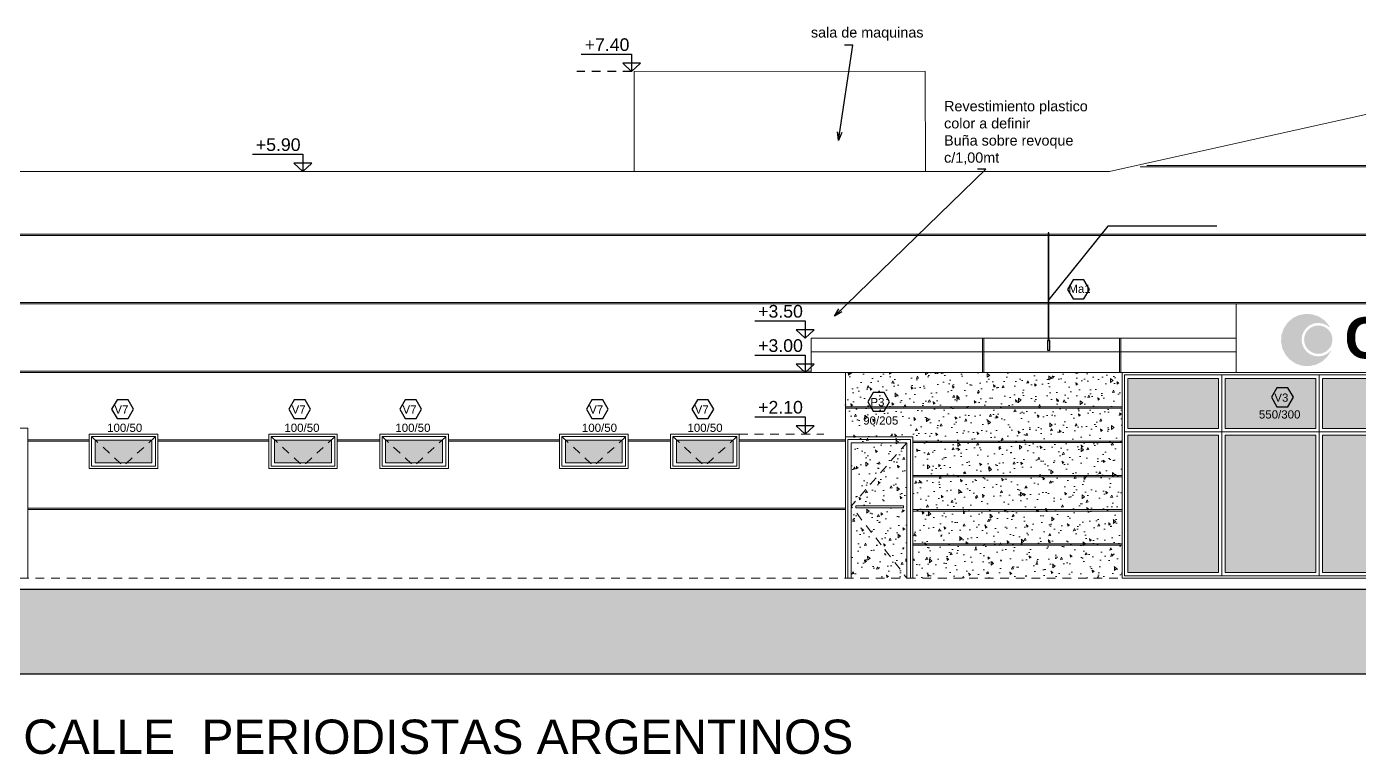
# Model space of a CAD drawing. Header units: metres. Extents: x 1093 to 1459, y -137 to 62.
# Drawn here: x 1267.14 to 1286.58, y -137.14 to -126.52 of the extents above; entities that cross this region are included whole.
import ezdxf

# ---------------------------------------------------------------- set-up
doc = ezdxf.new("R2010")
doc.units = ezdxf.units.M
doc.header["$LTSCALE"] = 0.508
doc.linetypes.add('HIDDEN', pattern=[0.375, 0.25, -0.125])
doc.layers.get('0').update_dxf_attribs({"color": 9})
for name, color, linetype in [('1-PROY', 9, 'HIDDEN'), ('2-Desig-Carp', 9, 'Continuous'), ('2-texto', 9, 'Continuous'), ('3-muros', 9, 'Continuous'), ('3-tabiques', 9, 'Continuous'), ('3-VISTA', 9, 'Continuous'), ('4-carpinterias', 9, 'Continuous'), ('8-cotas-100', 9, 'Continuous'), ('9-Hatch', 9, 'Continuous'), ('arq carpinterias', 9, 'Continuous')]:
    doc.layers.add(name, color=color, linetype=linetype)
doc.styles.add('swiss', font='swissel.ttf')
doc.dimstyles.new('dim-100', dxfattribs={"dimtxt": 0.2, "dimasz": 0.12, "dimexe": 0.05, "dimexo": 0, "dimgap": 0.05, "dimtad": 1, "dimzin": 4, "dimtxsty": 'swiss', "dimblk": 'ARCHTICK', "dimcen": 0.5, "dimdle": 0.1, "dimclrd": 256, "dimclre": 252, "dimclrt": 256, "dimadec": 0, "dimazin": 0, "dimtfac": 1, "dimtix": 1, "dimtmove": 2, "dimatfit": 3, "dimldrblk": 'OPEN30', "dimfxl": 0.05, "dimtolj": 1, "dimtzin": 0, "dimarcsym": 0})

# ---------------------------------------------------------------- blocks, each defined once
blk = doc.blocks.new('_ARCHTICK')
at = {"color": 0, "linetype": 'ByBlock', "const_width": 0.15}
blk.add_lwpolyline([(-0.5, -0.5), (0.5, 0.5)], dxfattribs=at)
blk = doc.blocks.new('_Open30')
at = {"color": 0, "linetype": 'ByBlock', "lineweight": -2}
for p, q in [((-1, 0.27), (0, 0)), ((0, 0), (-1, -0.27)), ((0, 0), (-1, 0))]:
    blk.add_line(p, q, dxfattribs=at)

msp = doc.modelspace()

# ---------------------------------------------------------------- hatches: boundary and pattern name
at = {"layer": '3-VISTA', "lineweight": 20}
for points in [[(1286.075, -130.807), (1285.992, -130.751), (1285.897, -130.72), (1285.798, -130.713), (1285.7, -130.733), (1285.611, -130.777), (1285.536, -130.843), (1285.48, -130.926), (1285.448, -131.021), (1285.442, -131.12), (1285.462, -131.218), (1285.506, -131.308), (1285.572, -131.383), (1285.655, -131.438), (1285.75, -131.47), (1285.849, -131.476), (1285.947, -131.456), (1286.037, -131.412), (1286.112, -131.346), (1286.167, -131.263), (1286.175, -131.24), (1286.158, -131.262), (1286.107, -131.301), (1286.048, -131.325), (1285.985, -131.333), (1285.922, -131.325), (1285.863, -131.301), (1285.813, -131.262), (1285.774, -131.211), (1285.75, -131.153), (1285.741, -131.089), (1285.75, -131.026), (1285.774, -130.968), (1285.813, -130.917), (1285.863, -130.878), (1285.922, -130.854), (1285.985, -130.846), (1286.048, -130.854), (1286.107, -130.878), (1286.159, -130.918), (1286.141, -130.882)], [(1286.186, -131.036), (1286.165, -130.986), (1286.132, -130.943), (1286.089, -130.91), (1286.039, -130.889), (1285.985, -130.882), (1285.932, -130.889), (1285.882, -130.91), (1285.839, -130.943), (1285.806, -130.986), (1285.785, -131.036), (1285.778, -131.089), (1285.785, -131.143), (1285.806, -131.193), (1285.839, -131.236), (1285.882, -131.269), (1285.932, -131.29), (1285.985, -131.297), (1286.039, -131.29), (1286.089, -131.269), (1286.132, -131.236), (1286.165, -131.193), (1286.186, -131.143), (1286.19, -131.108), (1286.192, -131.083)]]:
    msp.add_hatch(color=256, dxfattribs=at).paths.add_polyline_path(points)
at = {"layer": '9-Hatch', "lineweight": 0}
h = msp.add_hatch(dxfattribs=at)
h.set_pattern_fill('AR-CONC', color=256, scale=0.002, angle=45)
h.set_pattern_definition([(95, (0.09978, -22.6884), (0.2801893, 0.23510676), [0.0381, -0.4191]), (40, (0.09978, -22.6884), (-0.32003691, 0.22035346), [0.03048, -0.33528117]), (145.451445, (0.12313, -22.6688), (-0.0398476, 0.4554602), [0.03238002, -0.35618049]), (91.1842, (0.02793, -22.61655), (0.44282049, 0.32390683), [0.05715, -0.62865]), (141.635558, (0.06484, -22.58956), (-0.01417323, 0.68565353), [0.04857005, -0.53427122]), (36.18415, (0.02793, -22.61655), (-0.01417323, 0.68565353), [0.04571993, -0.50291946]), (66, (0.08182, -22.5986), (0.35903996, 0.0697903), [0.0381, -0.4191]), (11, (0.0818, -22.5986), (-0.17307985, 0.34788239), [0.03048, -0.33528]), (116.451445, (0.11174, -22.59277), (0.1859601, 0.41767269), [0.03238002, -0.35617988]), (82.5, (0.09978, -22.68839), (-0.115210938, 0.123946827), [0, -0.331216, 0, -0.34036, 0, -0.33655]), (52.5, (0.09978, -22.6884), (-0.047179455, 0.236174), [0, -0.194056, 0, -0.323596, 0, -0.12827]), (12.5, (0.01967, -22.7685), (0.199855726, 0.183652391), [0, -0.127, 0, -0.39624, 0, -0.52578]), (2.5, (-0.01625, -22.80442), (0.17352781, 0.245444786), [0, -0.1651, 0, -0.263144, 0, -0.37338])])
h.paths.add_polyline_path([(1283.123, -131.569), (1279.085, -131.569), (1279.085, -132.379), (1280.069, -132.379), (1280.069, -134.569), (1283.123, -134.569)])
h.paths.add_polyline_path([(1279.984, -132.464), (1279.17, -133.517), (1279.984, -134.569)])
h.paths.add_polyline_path([(1279.936, -133.513), (1279.936, -133.543), (1279.237, -133.543), (1279.237, -133.513)], flags=16)
h.paths.add_polyline_path([(1279.984, -132.464), (1279.17, -132.464), (1279.17, -133.517)], flags=17)
h.paths.add_polyline_path([(1279.17, -133.517), (1279.17, -134.569), (1279.984, -134.569)], flags=17)
h = msp.add_hatch(color=256, dxfattribs=at)
h.dxf.hatch_style = 1
h.set_gradient(color1=(51, 51, 51), tint=1, name='CURVED')
h.paths.add_polyline_path([(1284.528, -131.654), (1283.208, -131.654), (1283.208, -132.384), (1284.528, -132.384)])
h.paths.add_polyline_path([(1285.948, -131.654), (1284.628, -131.654), (1284.628, -132.384), (1285.948, -132.384)])
h.paths.add_polyline_path([(1287.368, -131.654), (1286.048, -131.654), (1286.048, -132.384), (1287.368, -132.384)])
h.paths.add_polyline_path([(1288.733, -131.654), (1287.468, -131.654), (1287.468, -132.384), (1288.733, -132.384)])
h = msp.add_hatch(color=256, dxfattribs=at)
h.dxf.hatch_style = 1
h.set_gradient(color1=(51, 51, 51), tint=1, name='CURVED')
h.paths.add_polyline_path([(1268.968, -132.554), (1268.963, -132.554), (1268.607, -132.884), (1268.968, -132.884)])
h.paths.add_polyline_path([(1268.963, -132.554), (1268.142, -132.554), (1268.498, -132.884), (1268.607, -132.884)])
h.paths.add_polyline_path([(1268.142, -132.554), (1268.138, -132.554), (1268.138, -132.884), (1268.498, -132.884)])
h = msp.add_hatch(color=256, dxfattribs=at)
h.dxf.hatch_style = 1
h.set_gradient(color1=(51, 51, 51), tint=1, name='CURVED')
h.paths.add_polyline_path([(1271.588, -132.554), (1271.583, -132.554), (1271.227, -132.884), (1271.588, -132.884)])
h.paths.add_polyline_path([(1271.583, -132.554), (1270.762, -132.554), (1271.118, -132.884), (1271.227, -132.884)])
h.paths.add_polyline_path([(1270.762, -132.554), (1270.758, -132.554), (1270.758, -132.884), (1271.118, -132.884)])
h = msp.add_hatch(color=256, dxfattribs=at)
h.dxf.hatch_style = 1
h.set_gradient(color1=(51, 51, 51), tint=1, name='CURVED')
h.paths.add_polyline_path([(1273.208, -132.554), (1273.203, -132.554), (1272.847, -132.884), (1273.208, -132.884)])
h.paths.add_polyline_path([(1273.203, -132.554), (1272.382, -132.554), (1272.738, -132.884), (1272.847, -132.884)])
h.paths.add_polyline_path([(1272.382, -132.554), (1272.378, -132.554), (1272.378, -132.884), (1272.738, -132.884)])
h = msp.add_hatch(color=256, dxfattribs=at)
h.dxf.hatch_style = 1
h.set_gradient(color1=(51, 51, 51), tint=1, name='CURVED')
h.paths.add_polyline_path([(1275.83, -132.554), (1275.826, -132.554), (1275.469, -132.884), (1275.83, -132.884)])
h.paths.add_polyline_path([(1275.826, -132.554), (1275.004, -132.554), (1275.361, -132.884), (1275.469, -132.884)])
h.paths.add_polyline_path([(1275.004, -132.554), (1275, -132.554), (1275, -132.884), (1275.361, -132.884)])
h = msp.add_hatch(color=256, dxfattribs=at)
h.dxf.hatch_style = 1
h.set_gradient(color1=(51, 51, 51), tint=1, name='CURVED')
h.paths.add_polyline_path([(1277.45, -132.554), (1277.446, -132.554), (1277.089, -132.884), (1277.45, -132.884)])
h.paths.add_polyline_path([(1277.446, -132.554), (1276.624, -132.554), (1276.981, -132.884), (1277.089, -132.884)])
h.paths.add_polyline_path([(1276.624, -132.554), (1276.62, -132.554), (1276.62, -132.884), (1276.981, -132.884)])
h = msp.add_hatch(color=256, dxfattribs=at)
h.dxf.hatch_style = 1
h.set_gradient(color1=(51, 51, 51), tint=1, name='CURVED')
h.paths.add_polyline_path([(1284.528, -132.484), (1283.208, -132.484), (1283.208, -134.484), (1284.528, -134.484)])
h = msp.add_hatch(color=256, dxfattribs=at)
h.dxf.hatch_style = 1
h.set_gradient(color1=(51, 51, 51), tint=1, name='CURVED')
h.paths.add_polyline_path([(1285.948, -132.484), (1284.628, -132.484), (1284.628, -134.484), (1285.948, -134.484)])
h.paths.add_polyline_path([(1287.368, -132.484), (1286.048, -132.484), (1286.048, -134.484), (1287.368, -134.484)])
h.paths.add_polyline_path([(1288.633, -132.484), (1287.468, -132.484), (1287.468, -134.484), (1288.633, -134.484)])
at = {"layer": '9-Hatch'}
h = msp.add_hatch(color=256, dxfattribs=at)
h.dxf.hatch_style = 1
h.paths.add_polyline_path([(1323.191, -135.971), (1323.191, -134.729), (1257.553, -134.729), (1257.553, -135.971)])

# ---------------------------------------------------------------- linework, layer by layer
at = {"layer": '1-PROY', "lineweight": 0}
for p, q in [((1277.535, -132.469), (1278.771, -132.469)), ((1264.774, -134.569), (1307.273, -134.569))]:
    msp.add_line(p, q, dxfattribs=at)
at = {"layer": '2-texto'}
for p, q in [((1276.097, -127.056), (1275.837, -127.056)), ((1271.299, -128.515), (1271.039, -128.515)), ((1278.629, -130.946), (1278.368, -130.946)), ((1278.629, -131.446), (1278.368, -131.446)), ((1278.629, -132.346), (1278.368, -132.346))]:
    msp.add_line(p, q, dxfattribs=at)
at = {"layer": '2-texto', "linetype": 'HIDDEN'}
msp.add_line((1275.967, -127.179), (1275.167, -127.179), dxfattribs=at)
at = {"layer": '2-texto'}
for points in [[(1275.233, -126.924), (1275.967, -126.924), (1275.967, -127.179)], [(1275.967, -127.179), (1275.837, -127.056)], [(1275.967, -127.179), (1276.097, -127.056)], [(1270.435, -128.384), (1271.169, -128.384), (1271.169, -128.638)], [(1271.169, -128.638), (1271.039, -128.515)], [(1271.169, -128.638), (1271.299, -128.515)], [(1284.505, -129.433), (1282.913, -129.433), (1282.055, -130.503)], [(1277.765, -130.814), (1278.498, -130.814), (1278.498, -131.069)], [(1278.498, -131.069), (1278.368, -130.946)], [(1278.498, -131.069), (1278.629, -130.946)], [(1277.765, -131.314), (1278.498, -131.314), (1278.498, -131.569)], [(1278.498, -131.569), (1278.368, -131.446)], [(1278.498, -131.569), (1278.629, -131.446)], [(1277.765, -132.214), (1278.498, -132.214), (1278.498, -132.469)], [(1278.498, -132.469), (1278.368, -132.346)], [(1278.498, -132.469), (1278.629, -132.346)]]:
    msp.add_lwpolyline(points, dxfattribs=at)
at = {"layer": '3-muros', "lineweight": 0}
for p, q in [((1291.285, -126.776), (1282.937, -128.638)), ((1265.799, -128.638), (1282.937, -128.638)), ((1284.785, -130.569), (1284.785, -131.569)), ((1283.123, -132.569), (1280.069, -132.569)), ((1283.123, -132.589), (1280.069, -132.589)), ((1283.123, -133.069), (1280.069, -133.069)), ((1283.123, -133.089), (1280.069, -133.089)), ((1283.123, -133.569), (1280.069, -133.569)), ((1283.123, -133.589), (1280.069, -133.589)), ((1283.123, -134.069), (1280.069, -134.069)), ((1283.123, -134.089), (1280.069, -134.089)), ((1283.158, -134.534), (1284.578, -134.534))]:
    msp.add_line(p, q, dxfattribs=at)
at = {"layer": '3-muros', "lineweight": 0, "flags": 128}
for points in [[(1279.085, -132.069), (1279.085, -132.069), (1283.123, -132.069)], [(1279.085, -132.089), (1283.123, -132.089)]]:
    msp.add_lwpolyline(points, dxfattribs=at)
at = {"layer": '3-tabiques', "linetype": 'Continuous', "lineweight": 0}
for p, q in [((1276.003, -127.179), (1280.251, -127.174)), ((1276.003, -128.638), (1276.003, -127.179)), ((1280.253, -128.638), (1280.251, -127.179))]:
    msp.add_line(p, q, dxfattribs=at)
at = {"layer": '3-VISTA', "lineweight": 0}
for p, q in [((1284.785, -130.569), (1297.785, -130.569)), ((1278.585, -131.569), (1278.585, -131.069)), ((1278.585, -131.069), (1284.785, -131.069)), ((1278.585, -131.269), (1284.785, -131.269)), ((1278.585, -131.569), (1284.785, -131.569)), ((1283.123, -131.569), (1279.085, -131.569)), ((1309.273, -131.569), (1283.123, -131.569))]:
    msp.add_line(p, q, dxfattribs=at)
at = {"layer": '4-carpinterias', "lineweight": 0}
for p, q in [((1284.578, -134.534), (1284.578, -131.604)), ((1285.998, -134.534), (1285.998, -131.604)), ((1283.158, -132.434), (1288.679, -132.434))]:
    msp.add_line(p, q, dxfattribs=at)
at = {"layer": '4-carpinterias'}
for points in [[(1282.045, -131.102), (1282.055, -131.102), (1282.055, -129.533), (1282.045, -129.533)], [(1282.037, -131.241), (1282.07, -131.241), (1282.07, -131.102), (1282.037, -131.102)]]:
    msp.add_lwpolyline(points, close=True, dxfattribs=at)
at = {"layer": '4-carpinterias', "lineweight": 0}
for points in [[(1283.123, -131.569), (1288.714, -131.569), (1288.714, -134.569), (1283.123, -134.569)], [(1283.158, -131.604), (1288.679, -131.604), (1288.679, -134.534), (1283.158, -134.534)], [(1283.208, -131.654), (1284.528, -131.654), (1284.528, -132.384), (1283.208, -132.384)], [(1283.208, -131.654), (1284.528, -131.654), (1284.528, -132.384), (1283.208, -132.384)], [(1284.628, -131.654), (1285.948, -131.654), (1285.948, -132.384), (1284.628, -132.384)], [(1286.048, -131.654), (1287.368, -131.654), (1287.368, -132.384), (1286.048, -132.384)], [(1283.208, -132.484), (1284.528, -132.484), (1284.528, -134.484), (1283.208, -134.484)], [(1283.208, -132.484), (1284.528, -132.484), (1284.528, -134.484), (1283.208, -134.484)], [(1284.628, -132.484), (1285.948, -132.484), (1285.948, -134.484), (1284.628, -134.484)], [(1286.048, -132.484), (1287.368, -132.484), (1287.368, -134.484), (1286.048, -134.484)]]:
    msp.add_lwpolyline(points, close=True, dxfattribs=at)
at = {"layer": '4-carpinterias', "lineweight": 0, "flags": 128}
for points in [[(1265.999, -134.569), (1265.999, -132.379), (1265.999, -132.379), (1267.158, -132.379), (1267.158, -134.569)], [(1268.053, -132.469), (1269.053, -132.469), (1269.053, -132.969), (1268.053, -132.969), (1268.053, -132.469)], [(1270.673, -132.469), (1271.673, -132.469), (1271.673, -132.969), (1270.673, -132.969), (1270.673, -132.469)], [(1272.293, -132.469), (1273.293, -132.469), (1273.293, -132.969), (1272.293, -132.969), (1272.293, -132.469)], [(1274.915, -132.469), (1275.915, -132.469), (1275.915, -132.969), (1274.915, -132.969), (1274.915, -132.469)], [(1276.535, -132.469), (1277.535, -132.469), (1277.535, -132.969), (1276.535, -132.969), (1276.535, -132.469)], [(1280.069, -134.569), (1280.069, -132.509), (1280.069, -132.509), (1279.085, -132.509), (1279.085, -134.569)], [(1280.034, -134.569), (1280.034, -132.544), (1279.12, -132.544), (1279.12, -134.569)], [(1279.984, -134.569), (1279.984, -132.594), (1279.17, -132.594), (1279.17, -134.569)]]:
    msp.add_lwpolyline(points, dxfattribs=at)
for points in [[(1268.088, -132.504), (1269.018, -132.504), (1269.018, -132.934), (1268.088, -132.934)], [(1268.138, -132.554), (1268.968, -132.554), (1268.968, -132.884), (1268.138, -132.884)], [(1270.708, -132.504), (1271.638, -132.504), (1271.638, -132.934), (1270.708, -132.934)], [(1270.758, -132.554), (1271.588, -132.554), (1271.588, -132.884), (1270.758, -132.884)], [(1272.328, -132.504), (1273.258, -132.504), (1273.258, -132.934), (1272.328, -132.934)], [(1272.378, -132.554), (1273.208, -132.554), (1273.208, -132.884), (1272.378, -132.884)], [(1274.95, -132.504), (1275.88, -132.504), (1275.88, -132.934), (1274.95, -132.934)], [(1275, -132.554), (1275.83, -132.554), (1275.83, -132.884), (1275, -132.884)], [(1276.57, -132.504), (1277.5, -132.504), (1277.5, -132.934), (1276.57, -132.934)], [(1276.62, -132.554), (1277.45, -132.554), (1277.45, -132.884), (1276.62, -132.884)], [(1279.936, -133.513), (1279.237, -133.513), (1279.237, -133.543), (1279.936, -133.543)]]:
    msp.add_lwpolyline(points, close=True, dxfattribs=at)
at = {"layer": '4-carpinterias', "linetype": 'HIDDEN', "lineweight": 0, "flags": 128}
for points in [[(1268.088, -132.504), (1268.553, -132.934), (1269.018, -132.504)], [(1270.708, -132.504), (1271.173, -132.934), (1271.638, -132.504)], [(1272.328, -132.504), (1272.793, -132.934), (1273.258, -132.504)], [(1274.95, -132.504), (1275.415, -132.934), (1275.88, -132.504)], [(1276.57, -132.504), (1277.035, -132.934), (1277.5, -132.504)], [(1279.984, -132.594), (1279.17, -133.517), (1279.984, -134.569)]]:
    msp.add_lwpolyline(points, dxfattribs=at)
at = {"layer": '9-Hatch', "lineweight": 0}
for p, q in [((1281.085, -131.569), (1281.085, -131.069)), ((1281.105, -131.569), (1281.105, -131.069)), ((1283.085, -131.569), (1283.085, -131.069)), ((1283.105, -131.569), (1283.105, -131.069)), ((1279.085, -131.569), (1279.085, -132.509))]:
    msp.add_line(p, q, dxfattribs=at)
at = {"layer": '9-Hatch', "lineweight": 0, "flags": 128}
for points in [[(1299.181, -128.569), (1283.388, -128.569)], [(1299.087, -128.549), (1283.482, -128.549)], [(1302.273, -129.549), (1265.799, -129.549)], [(1302.273, -129.569), (1265.799, -129.569)], [(1302.273, -130.549), (1265.799, -130.549)], [(1302.273, -130.569), (1265.799, -130.569)], [(1278.585, -131.549), (1265.799, -131.549)], [(1278.585, -131.569), (1265.799, -131.569)], [(1268.053, -132.549), (1267.158, -132.549)], [(1268.053, -132.569), (1267.158, -132.569)], [(1270.673, -132.549), (1269.053, -132.549)], [(1270.673, -132.569), (1269.053, -132.569)], [(1272.293, -132.549), (1271.673, -132.549)], [(1272.293, -132.569), (1271.673, -132.569)], [(1274.915, -132.549), (1273.293, -132.549)], [(1274.915, -132.569), (1273.293, -132.569)], [(1276.535, -132.549), (1275.915, -132.549)], [(1276.535, -132.569), (1275.915, -132.569)], [(1279.085, -132.549), (1277.535, -132.549)], [(1279.085, -132.569), (1277.535, -132.569)], [(1279.085, -133.549), (1267.158, -133.549)], [(1279.085, -133.569), (1267.158, -133.569)]]:
    msp.add_lwpolyline(points, dxfattribs=at)
at = {"layer": '9-Hatch'}
msp.add_lwpolyline([(1257.553, -134.729), (1323.191, -134.729), (1323.191, -135.971), (1257.553, -135.971)], close=True, dxfattribs=at)
at = {"layer": 'arq carpinterias'}
for points in [[(1282.647, -130.356), (1282.567, -130.218), (1282.408, -130.218), (1282.328, -130.356), (1282.408, -130.494), (1282.567, -130.494)], [(1285.622, -131.93), (1285.542, -131.792), (1285.383, -131.792), (1285.303, -131.93), (1285.383, -132.068), (1285.542, -132.068)], [(1268.698, -132.103), (1268.619, -131.965), (1268.459, -131.965), (1268.379, -132.103), (1268.459, -132.241), (1268.619, -132.241)], [(1271.284, -132.103), (1271.204, -131.965), (1271.045, -131.965), (1270.965, -132.103), (1271.045, -132.241), (1271.204, -132.241)], [(1272.903, -132.103), (1272.823, -131.965), (1272.664, -131.965), (1272.584, -132.103), (1272.664, -132.241), (1272.823, -132.241)], [(1275.625, -132.103), (1275.546, -131.965), (1275.386, -131.965), (1275.307, -132.103), (1275.386, -132.241), (1275.546, -132.241)], [(1277.165, -132.103), (1277.085, -131.965), (1276.926, -131.965), (1276.846, -132.103), (1276.926, -132.241), (1277.085, -132.241)], [(1279.729, -131.996), (1279.65, -131.858), (1279.49, -131.858), (1279.411, -131.996), (1279.49, -132.134), (1279.65, -132.134)]]:
    msp.add_lwpolyline(points, close=True, dxfattribs=at)

# ---------------------------------------------------------------- texts
at = {"layer": '2-Desig-Carp', "char_height": 0.12, "width": 5.11385, "attachment_point": 3, "style": 'swiss'}
for s, insert in [('Ma1', (1282.665, -130.287)), ('P3', (1279.656, -131.941)), ('V3', (1285.549, -131.875)), ('V7', (1268.625, -132.048)), ('V7', (1271.211, -132.048)), ('V7', (1272.829, -132.048)), ('V7', (1275.552, -132.048)), ('V7', (1277.092, -132.048)), ('\\pi-0.36,l0.48,t0.48;{\\fArial|b0|i0|c0|p34;90/205}', (1279.858, -132.209)), ('\\pi-0.36,l0.48,t0.48;{\\fArial|b0|i0|c0|p34; 550/300}', (1285.725, -132.12)), ('\\pi-0.36,l0.48,t0.48;{\\fArial|b0|i0|c0|p34;100/50}', (1268.827, -132.315)), ('\\pi-0.36,l0.48,t0.48;{\\fArial|b0|i0|c0|p34;100/50}', (1271.413, -132.315)), ('\\pi-0.36,l0.48,t0.48;{\\fArial|b0|i0|c0|p34;100/50}', (1273.032, -132.315)), ('\\pi-0.36,l0.48,t0.48;{\\fArial|b0|i0|c0|p34;100/50}', (1275.754, -132.315)), ('\\pi-0.36,l0.48,t0.48;{\\fArial|b0|i0|c0|p34;100/50}', (1277.294, -132.315))]:
    msp.add_mtext(s, dxfattribs=dict(at, insert=insert))
at = {"layer": '2-texto', "style": 'swiss'}
for s, p in [('+7.40', (1275.282, -126.878)), ('+5.90', (1270.484, -128.337)), ('+3.50', (1277.813, -130.768)), ('+3.00', (1277.813, -131.268)), ('+2.10', (1277.813, -132.168))]:
    msp.add_text(s, height=0.1847, dxfattribs=at).set_placement(p)
at = {"layer": '2-texto', "char_height": 0.15, "width": 2.41056, "attachment_point": 7, "style": 'swiss'}
for s, insert in [('\\A1;sala de maquinas', (1278.583, -126.727)), ('\\A1;Revestimiento plastico color a definir\\PBuña sobre revoque c/1,00mt', (1280.526, -128.536))]:
    msp.add_mtext(s, dxfattribs=dict(at, insert=insert))
at = {"layer": '2-texto', "attachment_point": 1, "style": 'swiss'}
for s, width, gutter_width, insert, char_height in [('{\\fArial|b1|i0|c0|p34;\\T1.1;COOPERATIVA OBRERA}', 18.88014, 12.5, (1286.368, -130.763), 0.6), ('{\\fArial|b0|i0|c0|p34;VISTA  CALLE  PERIODISTAS ARGENTINOS}', 15.84094, 1, (1264.685, -136.632), 0.5)]:
    msp.add_mtext_dynamic_manual_height_columns(s, width=width, gutter_width=gutter_width, heights=[0], dxfattribs=dict(at, insert=insert, char_height=char_height))

# ---------------------------------------------------------------- leaders
at = {"layer": '8-cotas-100', "annotation_type": 0, "has_hookline": 1, "hookline_direction": 0, "horizontal_direction": (-1, 0, 0)}
for points in [[(1278.983, -128.183), (1279.192, -126.794), (1279.072, -126.794)], [(1278.925, -130.746), (1281.135, -128.604), (1281.015, -128.604)]]:
    msp.add_leader(points, dimstyle='dim-100', override={"dimgap": 0.05, "dimtad": 0, "dimarcsym": 1}, dxfattribs=at)

doc.saveas('drawing.dxf')
